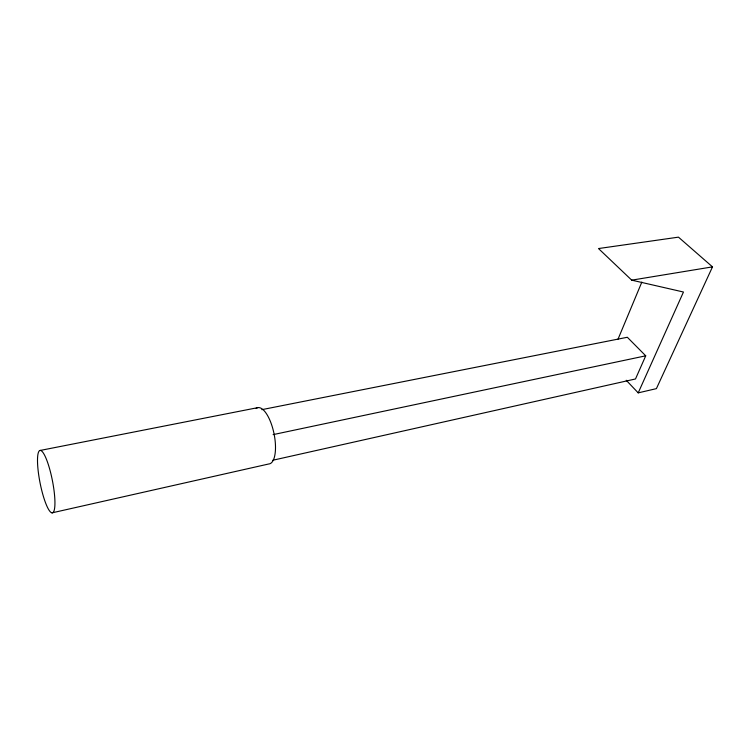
<?xml version="1.0" encoding="UTF-8"?>
<svg xmlns="http://www.w3.org/2000/svg" width="750" height="750" viewBox="0 0 750 750"><rect width="100%" height="100%" fill="white"/><g stroke="black" fill="none" stroke-linecap="round" stroke-linejoin="round"><path stroke-width="1.12" d="M618.038 339.15L641.841 282.094M261.825 409.659L627.337 337.266L645.731 355.819L635.494 378.966L272.756 460.256M638.212 392.869L683.466 292.022L631.716 280.153L598.5 248.55L678.459 237.15L712.5 266.869L656.4 388.631L638.212 392.869L626.213 380.259M52.012 512.85A31.781 6.272 78.8 0 0 48.928 466.5A31.781 6.272 78.8 0 0 37.688 465.6A31.781 6.272 78.8 0 0 52.012 512.85L268.716 463.988A28.716 10.706 78.4 0 0 273.675 432.056A28.716 10.706 78.4 0 0 256.116 408.394M273.113 434.625L645.731 355.819M40.087 450.469L257.85 407.634M631.716 280.153L712.5 266.869"/></g></svg>
